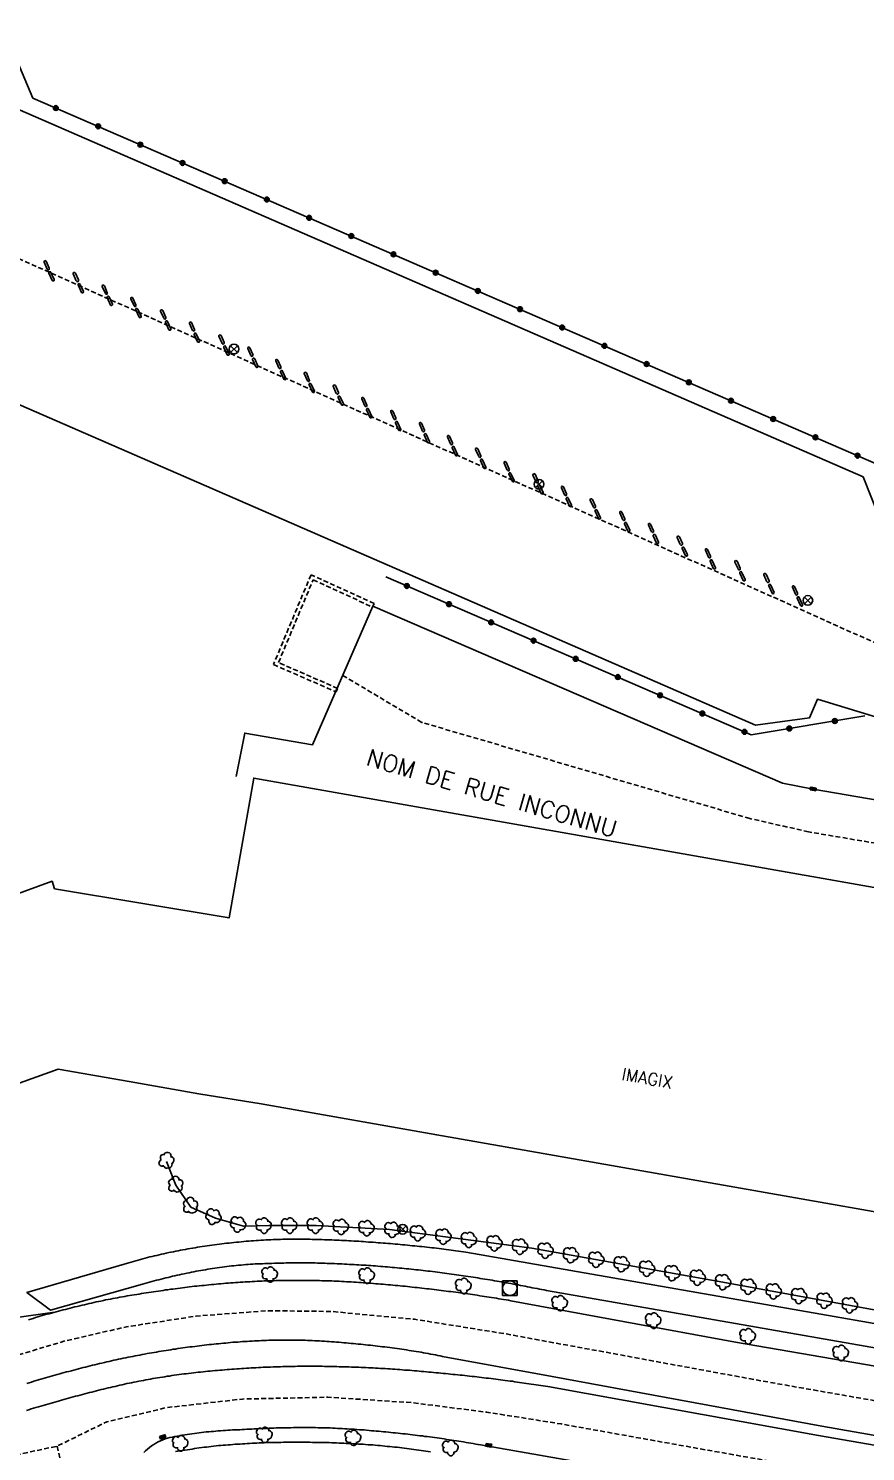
# Model space of a CAD drawing. Header units: millimetres. Extents: x 79999 to 81000, y 145000 to 146000.
# Drawn here: x 80400.9 to 80487.4, y 145345.3 to 145492.4 of the extents above; entities that cross this region are included whole.
import ezdxf
from ezdxf.enums import TextEntityAlignment as Align

# ---------------------------------------------------------------- set-up
doc = ezdxf.new("R2010")
doc.units = ezdxf.units.MM
doc.linetypes.add('DASHED', pattern=[0.75, 0.5, -0.25])
doc.layers.get('0').update_dxf_attribs({"linetype": 'CONTINUOUS'})
for name, color, linetype in [('W0001', 6, 'DASHED'), ('W0008', 7, 'CONTINUOUS'), ('W0100', 7, 'CONTINUOUS'), ('W0105', 7, 'CONTINUOUS'), ('W0112', 1, 'DASHED'), ('W0300', 7, 'CONTINUOUS'), ('W0302', 3, 'CONTINUOUS'), ('W0322', 7, 'CONTINUOUS'), ('W0400', 7, 'CONTINUOUS'), ('W0420', 7, 'CONTINUOUS'), ('W0469', 7, 'CONTINUOUS'), ('w0984', 7, 'CONTINUOUS'), ('W0989', 7, 'CONTINUOUS')]:
    doc.layers.add(name, color=color, linetype=linetype)
doc.styles.get("Standard").update_dxf_attribs({"font": 'romans.shx', "width": 0.85})

# ---------------------------------------------------------------- blocks, each defined once
blk = doc.blocks.new('T469')
at = {"color": 0, "linetype": 'Continuous', "flags": 128}
for points in [[(-0.35, 0.35), (0.35, -0.35)], [(-0.35, -0.35), (0.35, 0.35)]]:
    blk.add_lwpolyline(points, dxfattribs=at)
at = {"color": 0, "linetype": 'Continuous'}
blk.add_circle((0, 0), 0.5, dxfattribs=at)
blk = doc.blocks.new('T400')
for p, q in [((-0.15, 0.3), (0.15, 0.3)), ((-0.15, -0.25), (-0.15, 0.3)), ((-0.15, 0.15), (0.15, 0.15)), ((-0.15, 0), (0.15, 0)), ((0.15, 0.3), (0.15, -0.25)), ((-0.15, -0.15), (0.15, -0.15)), ((-0.15, -0.25), (-0.15, -0.3)), ((-0.15, -0.3), (0.15, -0.3)), ((0.15, -0.3), (0.15, -0.25))]:
    blk.add_line(p, q)
blk = doc.blocks.new('t322o')
at = {"color": 0, "linetype": 'Continuous'}
for radius in [0.25, 0.15]:
    blk.add_circle((0, 0), radius, dxfattribs=at)
blk = doc.blocks.new('T420')
for p, q in [((0.75, 0.75), (-0.75, 0.75)), ((-0.75, 0.75), (-0.75, -0.75)), ((0.75, 0.75), (0.75, -0.75)), ((0.75, -0.75), (-0.75, -0.75))]:
    blk.add_line(p, q)
blk.add_ellipse((0, 0), major_axis=(-0.53, 0.53), ratio=1, start_param=3.926991, end_param=10.210176)
blk = doc.blocks.new('T300')
for p, q in [((-0.8, 0.51), (-0.86, 0.34)), ((-0.86, 0.34), (-0.86, 0.17)), ((-0.86, 0.17), (-0.74, 0.06)), ((-0.69, 0.63), (-0.8, 0.51)), ((-0.8, -0.06), (-0.74, 0.06)), ((-0.74, 0.06), (-0.69, 0.11)), ((-0.57, 0.69), (-0.69, 0.63)), ((-0.46, 0.69), (-0.57, 0.69)), ((-0.29, 0.63), (-0.46, 0.69)), ((-0.29, 0.63), (-0.17, 0.74)), ((-0.23, 0.57), (-0.29, 0.63)), ((-0.17, 0.74), (-0.06, 0.8)), ((-0.06, 0.8), (0.06, 0.8)), ((0.06, 0.8), (0.23, 0.74)), ((0.23, 0.74), (0.34, 0.63)), ((0.34, 0.63), (0.4, 0.51)), ((0.46, 0.46), (0.34, 0.46)), ((0.4, 0.51), (0.4, 0.46)), ((0.57, 0.4), (0.46, 0.46)), ((0.57, 0.4), (0.69, 0.29)), ((0.69, 0.29), (0.74, 0.17)), ((0.74, 0.06), (0.69, -0.17)), ((0.74, 0.17), (0.74, 0.06)), ((-0.8, -0.17), (-0.8, -0.06)), ((-0.8, -0.23), (-0.8, -0.17)), ((-0.74, -0.34), (-0.8, -0.23)), ((-0.69, -0.4), (-0.74, -0.34)), ((-0.51, -0.46), (-0.69, -0.4)), ((-0.4, -0.46), (-0.51, -0.46)), ((-0.4, -0.46), (-0.34, -0.46)), ((-0.34, -0.46), (-0.34, -0.4)), ((-0.34, -0.51), (-0.34, -0.46)), ((-0.29, -0.63), (-0.34, -0.51)), ((-0.17, -0.74), (-0.29, -0.63)), ((-0.06, -0.8), (-0.17, -0.74)), ((0.06, -0.8), (-0.06, -0.8)), ((0.17, -0.74), (0.06, -0.8)), ((0.23, -0.69), (0.17, -0.74)), ((0.29, -0.46), (0.23, -0.46)), ((0.29, -0.63), (0.23, -0.69)), ((0.46, -0.4), (0.29, -0.46)), ((0.34, -0.51), (0.29, -0.63)), ((0.34, -0.51), (0.34, -0.46)), ((0.57, -0.34), (0.46, -0.4)), ((0.63, -0.29), (0.57, -0.34)), ((0.69, -0.17), (0.63, -0.29))]:
    blk.add_line(p, q)

msp = doc.modelspace()

# ---------------------------------------------------------------- linework, layer by layer
at = {"layer": 'W0001'}
for points in [[(80583.26, 145392.92), (80583.26, 145392.92), (80583.26, 145392.92), (80583.26, 145392.92), (80583.26, 145392.92), (80569.83, 145400.56), (80559.01, 145407.58), (80540.13, 145413.67), (80489.31, 145428.45), (80388.2, 145473.86), (80332.56, 145500.79), (80317.7, 145508.95), (80228.7, 145547.39), (80105.22, 145601.15), (80084.51, 145612.85), (80072.71, 145606.87), (80066.25, 145594.92), (80062.64, 145587.03), (80059.51, 145579.07), (80054.44, 145574.09), (80043.87, 145567.11), (80034.71, 145563.96)], [(80566.31, 145385.91), (80561.21, 145391.13), (80556.5, 145395.49), (80550.37, 145397.3), (80526.2, 145401.75), (80481.52, 145409.33), (80475.45, 145410.71), (80441.56, 145420.65), (80433.4, 145425.5)]]:
    msp.add_lwpolyline(points, dxfattribs=at)
at = {"layer": 'W0001', "flags": 128}
for points in [[(80123.17, 145233.94), (80145.22, 145243.56), (80167.07, 145252.57), (80188.06, 145261.47), (80213.86, 145272.86), (80234.17, 145281.81), (80254.45, 145290.92), (80263.26, 145295.04), (80273.91, 145300.04), (80284.87, 145305.23), (80293.89, 145309.42), (80307.12, 145315.38), (80326.82, 145324.11), (80349.82, 145334.32), (80368.23, 145342.49), (80380.22, 145347.83), (80389.62, 145351.88), (80397.43, 145354.53), (80404.71, 145356.71), (80411.06, 145358.17), (80418.28, 145359.28), (80425.7, 145359.84), (80432.23, 145359.76), (80440.8, 145358.96), (80450.25, 145357.44), (80460.49, 145355.56), (80475.96, 145352.71), (80495.93, 145349.2), (80514.61, 145345.93), (80533.43, 145342.62), (80553.27, 145339.13), (80574.73, 145335.36), (80586.07, 145333.35), (80591.33, 145332.9), (80595.22, 145332.78), (80600.71, 145333.03), (80613.39, 145335.23)], [(80126.55, 145226.37), (80145.33, 145234.74), (80154.1, 145238.79), (80163.48, 145243.22), (80175.76, 145249.01), (80185.33, 145253.4), (80197.58, 145258.83), (80221.36, 145269.34), (80244.94, 145279.8), (80255.04, 145283.93), (80268.62, 145284.97), (80277.87, 145292.44), (80283.73, 145295.43), (80304.64, 145304.66), (80327.12, 145314.56), (80336.1, 145317.02), (80342.25, 145321.18), (80345.11, 145322.47), (80373.29, 145334.94), (80389.89, 145342.16), (80396.72, 145344.29), (80403.9, 145345.84), (80409.05, 145348.36), (80415.2, 145349.82), (80423.06, 145350.71), (80431.87, 145350.9), (80440.59, 145350.33), (80448.24, 145349.36), (80455.98, 145348.13), (80464.69, 145346.57), (80474.61, 145344.8), (80503.9, 145339.67), (80534.92, 145334.23), (80556.92, 145330.39), (80571.78, 145327.73), (80584.72, 145325.5), (80590.4, 145324.2), (80594.07, 145323.06), (80598.41, 145321.05), (80609.06, 145313.07)], [(80403.9, 145345.84), (80405.32, 145339.98), (80409.59, 145334.86), (80413.21, 145331.97)]]:
    msp.add_lwpolyline(points, dxfattribs=at)
at = {"layer": 'W0008'}
for points in [[(80029.34, 145576.03), (80040.72, 145573.89), (80041.07, 145572.8), (80043.05, 145573.25), (80047.5, 145575.52), (80050.85, 145577.73), (80054.11, 145580.04), (80054.93, 145581.37), (80055.68, 145582.84), (80057.29, 145586.28), (80066.24, 145605.66), (80076.41, 145629.01), (80088.73, 145623.62), (80234.33, 145560.3), (80317.49, 145524.21), (80320.11, 145517.65), (80332.51, 145512.42), (80332.06, 145513.56), (80487.15, 145446.02), (80491.39, 145435.34), (80529.94, 145423.19)], [(80344.91, 145425.7), (80325.17, 145487.9), (80325.34, 145488.5), (80326.06, 145489.26), (80326.74, 145489.71), (80327.74, 145490.09), (80330.16, 145483.88), (80476.02, 145420.35), (80481.62, 145421.12), (80482.43, 145423.03), (80527.72, 145409.22)], [(80422.39, 145415.06), (80423.28, 145419.54), (80430.28, 145418.32), (80436.52, 145432.67), (80478.82, 145414.38), (80481.99, 145413.76), (80500.24, 145410.61), (80518.25, 145407.46), (80536.07, 145404.37), (80552.96, 145401.4), (80532.22, 145405.04)]]:
    msp.add_lwpolyline(points, dxfattribs=at)
at = {"layer": 'W0008', "flags": 128}
for points in [[(80499.95, 145353.98), (80476.13, 145358.14), (80454.44, 145361.93), (80454.2, 145361.98), (80453.95, 145362.03), (80453.71, 145362.08), (80453.47, 145362.12), (80453.22, 145362.17), (80452.98, 145362.22), (80452.73, 145362.27), (80452.49, 145362.32), (80452.25, 145362.36), (80452, 145362.41), (80451.76, 145362.46), (80451.52, 145362.5), (80451.27, 145362.55), (80451.03, 145362.59), (80450.78, 145362.64), (80450.54, 145362.68), (80450.29, 145362.73), (80450.05, 145362.77), (80449.81, 145362.81), (80449.56, 145362.85), (80449.32, 145362.9), (80449.07, 145362.94), (80448.83, 145362.98), (80448.58, 145363.02), (80448.34, 145363.06), (80448.09, 145363.1), (80447.85, 145363.14), (80447.6, 145363.18), (80447.36, 145363.22), (80447.11, 145363.26), (80446.87, 145363.29), (80446.62, 145363.33), (80446.37, 145363.37), (80446.13, 145363.41), (80445.88, 145363.44), (80445.64, 145363.48), (80445.39, 145363.51), (80445.15, 145363.55), (80444.9, 145363.58), (80444.65, 145363.62), (80444.41, 145363.65), (80444.16, 145363.69), (80443.92, 145363.72), (80443.67, 145363.75), (80443.43, 145363.78), (80443.18, 145363.82), (80442.94, 145363.85), (80442.69, 145363.88), (80442.45, 145363.91), (80442.2, 145363.94), (80441.96, 145363.97), (80441.71, 145363.99), (80441.47, 145364.02), (80441.22, 145364.05), (80440.97, 145364.08), (80440.73, 145364.1), (80440.48, 145364.13), (80440.24, 145364.15), (80439.99, 145364.18), (80439.75, 145364.2), (80439.5, 145364.23), (80439.25, 145364.25), (80439.01, 145364.27), (80438.76, 145364.3), (80438.52, 145364.32), (80438.27, 145364.34), (80438.03, 145364.36), (80437.78, 145364.38), (80437.53, 145364.4), (80437.29, 145364.42), (80437.04, 145364.44), (80436.79, 145364.46), (80436.55, 145364.48), (80436.3, 145364.5), (80436.06, 145364.51), (80435.81, 145364.53), (80435.56, 145364.55), (80435.32, 145364.56), (80435.07, 145364.58), (80434.82, 145364.59), (80434.57, 145364.61), (80434.32, 145364.62), (80434.07, 145364.63), (80433.82, 145364.65), (80433.57, 145364.66), (80433.32, 145364.67), (80433.07, 145364.68), (80432.82, 145364.7), (80432.57, 145364.71), (80432.32, 145364.72), (80432.06, 145364.73), (80431.81, 145364.73), (80431.56, 145364.74), (80431.31, 145364.75), (80431.06, 145364.76), (80430.81, 145364.76), (80430.56, 145364.77), (80430.31, 145364.77), (80430.06, 145364.77), (80429.81, 145364.78), (80429.56, 145364.78), (80429.31, 145364.78), (80429.06, 145364.78), (80428.81, 145364.78), (80428.56, 145364.78), (80428.31, 145364.78), (80428.06, 145364.77), (80427.81, 145364.77), (80427.57, 145364.77), (80427.32, 145364.76), (80427.07, 145364.76), (80426.83, 145364.75), (80426.58, 145364.75), (80426.34, 145364.74), (80426.09, 145364.73), (80425.85, 145364.73), (80425.6, 145364.72), (80425.35, 145364.71), (80425.11, 145364.7), (80424.86, 145364.69), (80424.62, 145364.68), (80424.37, 145364.67), (80424.13, 145364.65), (80423.88, 145364.64), (80423.63, 145364.62), (80423.39, 145364.6), (80423.14, 145364.58), (80422.9, 145364.56), (80422.65, 145364.54), (80422.41, 145364.52), (80422.16, 145364.49), (80421.92, 145364.47), (80421.67, 145364.44), (80421.43, 145364.41), (80421.19, 145364.38), (80420.94, 145364.34), (80420.69, 145364.31), (80420.45, 145364.27), (80420.2, 145364.24), (80419.96, 145364.2), (80419.72, 145364.16), (80419.47, 145364.12), (80419.23, 145364.08), (80418.98, 145364.04), (80418.74, 145363.99), (80418.5, 145363.95), (80418.26, 145363.91), (80418.01, 145363.86), (80417.77, 145363.81), (80417.53, 145363.76), (80417.29, 145363.71), (80417.04, 145363.66), (80416.8, 145363.61), (80416.56, 145363.56), (80416.32, 145363.51), (80416.08, 145363.45), (80415.84, 145363.4), (80415.6, 145363.34), (80415.36, 145363.28), (80415.12, 145363.22), (80414.88, 145363.16), (80414.64, 145363.1), (80414.4, 145363.04), (80414.16, 145362.98), (80413.92, 145362.91), (80413.68, 145362.85), (80413.44, 145362.78), (80413.21, 145362.72), (80412.97, 145362.65), (80412.73, 145362.58), (80403.23, 145359.9), (80400.78, 145361.73), (80410.82, 145364.65), (80411.06, 145364.72), (80411.3, 145364.8), (80411.54, 145364.87), (80411.78, 145364.93), (80412.02, 145365), (80412.26, 145365.07), (80412.51, 145365.13), (80412.75, 145365.2), (80412.99, 145365.26), (80413.23, 145365.33), (80413.47, 145365.39), (80413.72, 145365.45), (80413.96, 145365.51), (80414.2, 145365.56), (80414.45, 145365.62), (80414.69, 145365.68), (80414.94, 145365.73), (80415.18, 145365.78), (80415.43, 145365.84), (80415.67, 145365.89), (80415.92, 145365.94), (80416.16, 145365.99), (80416.41, 145366.04), (80416.65, 145366.08), (80416.9, 145366.13), (80417.15, 145366.17), (80417.39, 145366.22), (80417.64, 145366.26), (80417.89, 145366.3), (80418.15, 145366.35), (80418.4, 145366.39), (80418.65, 145366.43), (80418.9, 145366.47), (80419.15, 145366.5), (80419.4, 145366.54), (80419.65, 145366.58), (80419.9, 145366.61), (80420.15, 145366.65), (80420.41, 145366.68), (80420.66, 145366.71), (80420.91, 145366.75), (80421.16, 145366.78), (80421.41, 145366.81), (80421.67, 145366.83), (80421.92, 145366.86), (80422.17, 145366.89), (80422.42, 145366.92), (80422.67, 145366.94), (80422.93, 145366.96), (80423.18, 145366.99), (80423.43, 145367.01), (80423.69, 145367.03), (80423.94, 145367.05), (80424.19, 145367.07), (80424.45, 145367.09), (80424.7, 145367.11), (80424.95, 145367.12), (80425.21, 145367.14), (80425.46, 145367.15), (80425.71, 145367.16), (80425.97, 145367.18), (80426.22, 145367.19), (80426.47, 145367.2), (80426.72, 145367.2), (80426.98, 145367.21), (80427.23, 145367.22), (80427.48, 145367.22), (80427.73, 145367.23), (80427.99, 145367.23), (80428.24, 145367.23), (80428.49, 145367.23), (80428.74, 145367.23), (80428.99, 145367.23), (80429.25, 145367.23), (80429.5, 145367.23), (80429.75, 145367.22), (80430, 145367.22), (80430.26, 145367.21), (80430.51, 145367.21), (80430.76, 145367.2), (80431.01, 145367.19), (80431.26, 145367.19), (80431.52, 145367.18), (80431.77, 145367.17), (80432.02, 145367.16), (80432.27, 145367.15), (80432.53, 145367.14), (80432.78, 145367.13), (80433.03, 145367.12), (80433.28, 145367.1), (80433.53, 145367.09), (80433.79, 145367.08), (80434.04, 145367.06), (80434.29, 145367.05), (80434.54, 145367.04), (80434.79, 145367.02), (80435.05, 145367.01), (80435.3, 145366.99), (80435.55, 145366.98), (80435.8, 145366.96), (80436.06, 145366.94), (80436.31, 145366.93), (80436.56, 145366.91), (80436.81, 145366.89), (80437.06, 145366.87), (80437.32, 145366.85), (80437.57, 145366.83), (80437.82, 145366.81), (80438.07, 145366.79), (80438.32, 145366.77), (80438.58, 145366.75), (80438.83, 145366.73), (80439.08, 145366.71), (80439.33, 145366.68), (80439.58, 145366.66), (80439.83, 145366.64), (80440.08, 145366.61), (80440.34, 145366.59), (80440.59, 145366.56), (80440.84, 145366.54), (80441.09, 145366.51), (80441.34, 145366.49), (80441.59, 145366.46), (80441.84, 145366.43), (80442.09, 145366.4), (80442.35, 145366.38), (80442.6, 145366.35), (80442.85, 145366.32), (80443.1, 145366.29), (80443.35, 145366.26), (80443.6, 145366.23), (80443.85, 145366.2), (80444.1, 145366.17), (80444.35, 145366.13), (80444.6, 145366.1), (80444.85, 145366.07), (80445.1, 145366.04), (80445.35, 145366), (80445.6, 145365.97), (80445.86, 145365.93), (80446.11, 145365.9), (80472.16, 145361.33), (80499.71, 145356.53)], [(80400.95, 145358.91), (80401.19, 145358.98), (80401.42, 145359.05), (80401.66, 145359.12), (80401.9, 145359.19), (80402.13, 145359.26), (80402.37, 145359.33), (80402.61, 145359.4), (80402.85, 145359.47), (80403.09, 145359.53), (80403.33, 145359.6), (80403.57, 145359.66), (80403.81, 145359.73), (80404.05, 145359.79), (80404.29, 145359.86), (80404.54, 145359.92), (80404.78, 145359.98), (80405.02, 145360.04), (80405.26, 145360.11), (80405.51, 145360.17), (80405.75, 145360.23), (80405.99, 145360.29), (80406.24, 145360.35), (80406.48, 145360.4), (80406.72, 145360.46), (80406.97, 145360.52), (80407.21, 145360.58), (80407.45, 145360.63), (80407.7, 145360.69), (80407.94, 145360.74), (80408.19, 145360.79), (80408.43, 145360.84), (80408.68, 145360.9), (80408.92, 145360.95), (80409.17, 145360.99), (80409.42, 145361.04), (80409.66, 145361.09), (80409.91, 145361.14), (80410.15, 145361.18), (80410.4, 145361.23), (80410.65, 145361.27), (80410.9, 145361.31), (80411.14, 145361.36), (80411.39, 145361.4), (80411.64, 145361.44), (80411.88, 145361.48), (80412.13, 145361.52), (80412.38, 145361.56), (80412.63, 145361.6), (80412.87, 145361.64), (80413.12, 145361.68), (80413.37, 145361.72), (80413.62, 145361.76), (80413.87, 145361.8), (80414.11, 145361.83), (80414.36, 145361.87), (80414.61, 145361.91), (80414.86, 145361.94), (80415.11, 145361.98), (80415.35, 145362.01), (80415.6, 145362.05), (80415.85, 145362.08), (80416.1, 145362.11), (80416.35, 145362.15), (80416.6, 145362.18), (80416.85, 145362.21), (80417.09, 145362.24), (80417.34, 145362.27), (80417.59, 145362.3), (80417.84, 145362.33), (80418.09, 145362.36), (80418.34, 145362.38), (80418.59, 145362.41), (80418.84, 145362.44), (80419.09, 145362.46), (80419.34, 145362.49), (80419.59, 145362.51), (80419.84, 145362.54), (80420.09, 145362.56), (80420.34, 145362.59), (80420.58, 145362.61), (80420.83, 145362.63), (80421.08, 145362.65), (80421.33, 145362.67), (80421.59, 145362.69), (80421.83, 145362.71), (80422.08, 145362.73), (80422.33, 145362.75), (80422.58, 145362.77), (80422.82, 145362.78), (80423.07, 145362.8), (80423.32, 145362.81), (80423.57, 145362.83), (80423.81, 145362.84), (80424.06, 145362.85), (80424.31, 145362.87), (80424.56, 145362.88), (80424.8, 145362.89), (80425.05, 145362.9), (80425.3, 145362.91), (80425.55, 145362.92), (80425.79, 145362.93), (80426.04, 145362.93), (80426.29, 145362.94), (80426.54, 145362.95), (80426.79, 145362.95), (80427.03, 145362.96), (80427.28, 145362.96), (80427.53, 145362.96), (80427.78, 145362.97), (80428.03, 145362.97), (80428.27, 145362.97), (80428.52, 145362.97), (80428.77, 145362.97), (80429.02, 145362.97), (80429.26, 145362.97), (80429.51, 145362.97), (80429.76, 145362.97), (80430.01, 145362.96), (80430.26, 145362.96), (80430.51, 145362.96), (80430.75, 145362.95), (80431.01, 145362.95), (80431.26, 145362.94), (80431.51, 145362.93), (80431.77, 145362.93), (80432.02, 145362.92), (80432.27, 145362.91), (80432.52, 145362.9), (80432.78, 145362.89), (80433.03, 145362.88), (80433.28, 145362.86), (80433.54, 145362.85), (80433.79, 145362.84), (80434.04, 145362.82), (80434.29, 145362.81), (80434.55, 145362.79), (80434.8, 145362.78), (80435.05, 145362.76), (80435.3, 145362.74), (80435.56, 145362.73), (80435.81, 145362.71), (80436.06, 145362.69), (80436.31, 145362.67), (80436.57, 145362.65), (80436.82, 145362.63), (80437.07, 145362.61), (80437.32, 145362.59), (80437.57, 145362.57), (80437.83, 145362.55), (80438.08, 145362.52), (80438.33, 145362.5), (80438.58, 145362.48), (80438.83, 145362.45), (80439.09, 145362.43), (80439.34, 145362.41), (80439.59, 145362.38), (80439.84, 145362.36), (80440.09, 145362.33), (80440.34, 145362.3), (80440.59, 145362.28), (80440.84, 145362.25), (80441.09, 145362.23), (80441.34, 145362.2), (80441.59, 145362.17), (80441.84, 145362.14), (80442.09, 145362.11), (80442.33, 145362.09), (80442.58, 145362.06), (80442.83, 145362.03), (80443.08, 145362), (80443.33, 145361.97), (80443.58, 145361.94), (80443.83, 145361.91), (80444.08, 145361.87), (80444.32, 145361.84), (80444.57, 145361.81), (80444.82, 145361.78), (80445.07, 145361.74), (80445.32, 145361.71), (80445.56, 145361.68), (80445.81, 145361.64), (80446.06, 145361.61), (80446.31, 145361.57), (80446.56, 145361.54), (80446.8, 145361.5), (80447.05, 145361.47), (80447.3, 145361.43), (80447.55, 145361.39), (80447.8, 145361.35), (80448.04, 145361.32), (80448.29, 145361.28), (80448.54, 145361.24), (80448.78, 145361.2), (80449.03, 145361.16), (80449.28, 145361.12), (80449.53, 145361.08), (80449.77, 145361.04), (80450.02, 145361), (80450.27, 145360.96), (80450.52, 145360.92), (80450.76, 145360.87), (80473.97, 145356.59), (80495.21, 145352.92)], [(80392.27, 145358.1), (80403.67, 145359.69)], [(80516.49, 145342.01), (80482.9, 145347.9), (80455.03, 145353.05), (80443.72, 145355.12), (80443.47, 145355.17), (80443.23, 145355.22), (80442.98, 145355.27), (80442.73, 145355.32), (80442.48, 145355.36), (80442.24, 145355.41), (80441.99, 145355.45), (80441.74, 145355.5), (80441.49, 145355.54), (80441.25, 145355.58), (80441, 145355.62), (80440.75, 145355.66), (80440.5, 145355.7), (80440.25, 145355.74), (80440, 145355.78), (80439.76, 145355.82), (80439.51, 145355.86), (80439.26, 145355.89), (80439.01, 145355.93), (80438.76, 145355.96), (80438.51, 145355.99), (80438.26, 145356.03), (80438.01, 145356.06), (80437.76, 145356.09), (80437.51, 145356.12), (80437.26, 145356.15), (80437.01, 145356.18), (80436.76, 145356.21), (80436.51, 145356.23), (80436.26, 145356.26), (80436.01, 145356.29), (80435.76, 145356.31), (80435.51, 145356.34), (80435.26, 145356.37), (80435.01, 145356.39), (80434.76, 145356.42), (80434.51, 145356.44), (80434.26, 145356.46), (80434.01, 145356.49), (80433.76, 145356.51), (80433.51, 145356.53), (80433.26, 145356.55), (80433.01, 145356.57), (80432.76, 145356.59), (80432.51, 145356.61), (80432.26, 145356.63), (80432.01, 145356.65), (80431.76, 145356.66), (80431.51, 145356.68), (80431.26, 145356.7), (80431.01, 145356.71), (80430.76, 145356.72), (80430.51, 145356.74), (80430.26, 145356.75), (80430.01, 145356.76), (80429.76, 145356.77), (80429.51, 145356.78), (80429.26, 145356.78), (80429.01, 145356.79), (80428.75, 145356.8), (80428.5, 145356.8), (80428.25, 145356.8), (80428, 145356.81), (80427.75, 145356.81), (80427.5, 145356.81), (80427.25, 145356.81), (80427.01, 145356.8), (80426.76, 145356.8), (80426.51, 145356.8), (80426.26, 145356.79), (80426.02, 145356.79), (80425.77, 145356.78), (80425.52, 145356.77), (80425.27, 145356.76), (80425.03, 145356.75), (80424.78, 145356.74), (80424.53, 145356.73), (80424.29, 145356.72), (80424.04, 145356.7), (80423.79, 145356.69), (80423.55, 145356.67), (80423.3, 145356.66), (80423.05, 145356.64), (80422.8, 145356.62), (80422.56, 145356.6), (80422.31, 145356.59), (80422.07, 145356.57), (80421.82, 145356.54), (80421.57, 145356.52), (80421.33, 145356.5), (80421.08, 145356.48), (80420.83, 145356.45), (80420.59, 145356.43), (80420.34, 145356.41), (80420.09, 145356.38), (80419.85, 145356.35), (80419.6, 145356.33), (80419.36, 145356.3), (80419.11, 145356.27), (80418.86, 145356.24), (80418.62, 145356.21), (80418.37, 145356.19), (80418.12, 145356.15), (80417.87, 145356.12), (80417.63, 145356.09), (80417.38, 145356.06), (80417.13, 145356.02), (80416.88, 145355.99), (80416.64, 145355.96), (80416.39, 145355.92), (80416.14, 145355.88), (80415.9, 145355.85), (80415.65, 145355.81), (80415.4, 145355.77), (80415.16, 145355.73), (80414.91, 145355.69), (80414.66, 145355.65), (80414.42, 145355.61), (80414.17, 145355.57), (80413.93, 145355.53), (80413.68, 145355.48), (80413.44, 145355.44), (80413.19, 145355.4), (80412.94, 145355.35), (80412.7, 145355.31), (80412.45, 145355.26), (80412.21, 145355.21), (80411.96, 145355.17), (80411.72, 145355.12), (80411.47, 145355.07), (80411.23, 145355.02), (80410.99, 145354.97), (80410.74, 145354.92), (80410.5, 145354.87), (80410.25, 145354.82), (80410.01, 145354.76), (80409.76, 145354.71), (80409.52, 145354.66), (80409.28, 145354.6), (80409.03, 145354.55), (80408.79, 145354.49), (80408.54, 145354.43), (80408.3, 145354.38), (80408.05, 145354.32), (80407.81, 145354.26), (80407.57, 145354.2), (80407.32, 145354.14), (80407.08, 145354.08), (80406.83, 145354.02), (80406.59, 145353.96), (80406.35, 145353.89), (80406.1, 145353.83), (80405.86, 145353.77), (80405.62, 145353.7), (80405.38, 145353.64), (80405.13, 145353.57), (80404.89, 145353.51), (80404.65, 145353.44), (80404.41, 145353.38), (80404.17, 145353.31), (80403.92, 145353.24), (80403.68, 145353.17), (80403.44, 145353.11), (80403.2, 145353.04), (80402.96, 145352.97), (80402.72, 145352.9), (80402.47, 145352.83), (80402.23, 145352.76), (80401.99, 145352.69), (80401.75, 145352.62), (80401.51, 145352.54), (80401.27, 145352.47), (80401.03, 145352.4), (80400.79, 145352.33)], [(80400.76, 145349.53), (80401, 145349.6), (80401.24, 145349.68), (80401.48, 145349.75), (80401.72, 145349.82), (80401.97, 145349.9), (80402.21, 145349.97), (80402.45, 145350.04), (80402.69, 145350.11), (80402.94, 145350.18), (80403.18, 145350.25), (80403.42, 145350.32), (80403.66, 145350.39), (80403.9, 145350.45), (80404.14, 145350.52), (80404.37, 145350.59), (80404.61, 145350.66), (80404.85, 145350.72), (80405.09, 145350.79), (80405.33, 145350.86), (80405.57, 145350.92), (80405.81, 145350.99), (80406.05, 145351.05), (80406.29, 145351.12), (80406.53, 145351.18), (80406.77, 145351.24), (80407.01, 145351.31), (80407.25, 145351.37), (80407.49, 145351.43), (80407.73, 145351.49), (80407.97, 145351.56), (80408.21, 145351.62), (80408.45, 145351.68), (80408.69, 145351.74), (80408.93, 145351.8), (80409.18, 145351.85), (80409.42, 145351.91), (80409.66, 145351.97), (80409.9, 145352.02), (80410.14, 145352.08), (80410.38, 145352.14), (80410.63, 145352.19), (80410.87, 145352.24), (80411.11, 145352.3), (80411.36, 145352.35), (80411.6, 145352.4), (80411.84, 145352.45), (80412.08, 145352.5), (80412.33, 145352.55), (80412.57, 145352.59), (80412.82, 145352.64), (80413.06, 145352.69), (80413.31, 145352.73), (80413.55, 145352.78), (80413.79, 145352.82), (80414.04, 145352.86), (80414.29, 145352.9), (80414.53, 145352.94), (80414.78, 145352.98), (80415.03, 145353.02), (80415.27, 145353.06), (80415.52, 145353.09), (80415.77, 145353.13), (80416.01, 145353.17), (80416.26, 145353.2), (80416.51, 145353.23), (80416.75, 145353.27), (80417, 145353.3), (80417.25, 145353.33), (80417.49, 145353.36), (80417.74, 145353.39), (80417.99, 145353.42), (80418.24, 145353.45), (80418.48, 145353.47), (80418.73, 145353.5), (80418.98, 145353.53), (80419.23, 145353.55), (80419.47, 145353.58), (80419.72, 145353.6), (80419.97, 145353.62), (80420.22, 145353.65), (80420.47, 145353.67), (80420.71, 145353.69), (80420.96, 145353.71), (80421.21, 145353.73), (80421.46, 145353.75), (80421.71, 145353.77), (80421.96, 145353.79), (80422.2, 145353.81), (80422.45, 145353.82), (80422.7, 145353.84), (80422.95, 145353.86), (80423.2, 145353.87), (80423.45, 145353.89), (80423.7, 145353.9), (80423.95, 145353.92), (80424.19, 145353.93), (80424.44, 145353.95), (80424.7, 145353.96), (80424.95, 145353.97), (80425.2, 145353.99), (80425.45, 145354), (80425.71, 145354.01), (80425.96, 145354.02), (80426.21, 145354.03), (80426.46, 145354.04), (80426.72, 145354.04), (80426.97, 145354.05), (80427.22, 145354.06), (80427.48, 145354.07), (80427.73, 145354.07), (80427.98, 145354.08), (80428.23, 145354.08), (80428.49, 145354.08), (80428.74, 145354.09), (80428.99, 145354.09), (80429.24, 145354.09), (80429.5, 145354.09), (80429.75, 145354.09), (80430, 145354.09), (80430.25, 145354.09), (80430.51, 145354.09), (80430.76, 145354.09), (80431.01, 145354.09), (80431.27, 145354.09), (80431.52, 145354.08), (80431.77, 145354.08), (80432.02, 145354.08), (80432.28, 145354.07), (80432.53, 145354.07), (80432.78, 145354.06), (80433.03, 145354.05), (80433.29, 145354.05), (80433.54, 145354.04), (80433.79, 145354.03), (80434.05, 145354.03), (80434.3, 145354.02), (80434.55, 145354.01), (80434.8, 145354), (80435.05, 145353.99), (80435.3, 145353.98), (80435.55, 145353.97), (80435.8, 145353.96), (80436.05, 145353.95), (80436.3, 145353.94), (80436.55, 145353.93), (80436.8, 145353.91), (80437.05, 145353.9), (80437.3, 145353.88), (80437.55, 145353.87), (80437.8, 145353.85), (80438.05, 145353.84), (80438.3, 145353.82), (80438.55, 145353.81), (80438.8, 145353.79), (80439.05, 145353.77), (80439.3, 145353.75), (80439.55, 145353.73), (80439.8, 145353.71), (80440.05, 145353.7), (80440.3, 145353.68), (80440.55, 145353.66), (80440.8, 145353.63), (80441.04, 145353.61), (80441.29, 145353.59), (80441.54, 145353.57), (80441.79, 145353.55), (80442.04, 145353.53), (80442.29, 145353.5), (80442.54, 145353.48), (80442.79, 145353.46), (80443.04, 145353.43), (80443.29, 145353.41), (80443.54, 145353.39), (80443.78, 145353.36), (80444.03, 145353.34), (80444.28, 145353.31), (80444.53, 145353.29), (80444.78, 145353.26), (80445.03, 145353.24), (80445.28, 145353.21), (80445.53, 145353.19), (80445.77, 145353.16), (80446.02, 145353.13), (80446.26, 145353.11), (80446.51, 145353.08), (80446.76, 145353.05), (80447, 145353.03), (80447.25, 145353), (80447.49, 145352.97), (80447.74, 145352.94), (80447.98, 145352.91), (80448.23, 145352.88), (80448.47, 145352.85), (80448.72, 145352.82), (80448.97, 145352.79), (80449.21, 145352.76), (80449.46, 145352.73), (80449.7, 145352.7), (80449.95, 145352.67), (80450.19, 145352.64), (80450.44, 145352.6), (80450.68, 145352.57), (80450.93, 145352.54), (80451.17, 145352.5), (80451.42, 145352.47), (80451.66, 145352.43), (80451.91, 145352.4), (80452.15, 145352.36), (80452.39, 145352.33), (80452.64, 145352.29), (80452.88, 145352.26), (80453.13, 145352.22), (80453.37, 145352.18), (80453.62, 145352.15), (80453.86, 145352.11), (80454.11, 145352.07), (80454.35, 145352.03), (80454.59, 145351.99), (80482.54, 145346.94), (80516.08, 145341.12)], [(80412.87, 145345.19), (80413.05, 145345.37), (80413.25, 145345.54), (80413.45, 145345.71), (80413.66, 145345.86), (80413.88, 145346.01), (80414.11, 145346.15), (80414.34, 145346.27), (80414.58, 145346.39), (80414.82, 145346.49), (80415.07, 145346.58), (80415.31, 145346.65), (80415.56, 145346.72), (80415.81, 145346.78), (80416.07, 145346.83), (80416.32, 145346.88), (80416.58, 145346.92), (80416.83, 145346.96), (80417.09, 145347), (80417.34, 145347.05), (80417.59, 145347.09), (80417.83, 145347.12), (80418.08, 145347.16), (80418.33, 145347.19), (80418.57, 145347.22), (80418.82, 145347.25), (80419.06, 145347.28), (80419.31, 145347.31), (80419.56, 145347.33), (80419.8, 145347.35), (80420.05, 145347.37), (80420.3, 145347.39), (80420.54, 145347.41), (80420.79, 145347.43), (80421.04, 145347.45), (80421.28, 145347.46), (80421.53, 145347.48), (80421.78, 145347.49), (80422.03, 145347.51), (80422.27, 145347.52), (80422.52, 145347.53), (80422.77, 145347.54), (80423.02, 145347.56), (80423.26, 145347.57), (80423.51, 145347.58), (80423.76, 145347.59), (80424.01, 145347.61), (80424.26, 145347.62), (80424.52, 145347.63), (80424.77, 145347.65), (80425.02, 145347.66), (80425.28, 145347.67), (80425.53, 145347.68), (80425.78, 145347.69), (80426.04, 145347.7), (80426.29, 145347.71), (80426.54, 145347.72), (80426.8, 145347.72), (80427.05, 145347.73), (80427.3, 145347.74), (80427.56, 145347.74), (80427.81, 145347.75), (80428.06, 145347.75), (80428.32, 145347.76), (80428.57, 145347.76), (80428.82, 145347.76), (80429.07, 145347.77), (80429.33, 145347.77), (80429.58, 145347.77), (80429.83, 145347.77), (80430.09, 145347.76), (80430.34, 145347.76), (80430.6, 145347.76), (80430.85, 145347.75), (80431.1, 145347.75), (80431.36, 145347.74), (80431.61, 145347.73), (80431.86, 145347.73), (80432.11, 145347.72), (80432.36, 145347.71), (80432.61, 145347.7), (80432.86, 145347.68), (80433.11, 145347.67), (80433.36, 145347.66), (80433.61, 145347.64), (80433.86, 145347.63), (80434.12, 145347.61), (80434.37, 145347.6), (80434.62, 145347.58), (80434.87, 145347.56), (80435.12, 145347.54), (80435.37, 145347.53), (80435.62, 145347.51), (80435.87, 145347.49), (80436.12, 145347.47), (80436.37, 145347.44), (80436.62, 145347.42), (80436.87, 145347.4), (80437.12, 145347.38), (80437.37, 145347.35), (80437.62, 145347.33), (80437.87, 145347.31), (80438.12, 145347.28), (80438.37, 145347.26), (80438.62, 145347.23), (80438.87, 145347.2), (80439.12, 145347.18), (80439.37, 145347.15), (80439.62, 145347.12), (80439.87, 145347.1), (80440.12, 145347.07), (80440.37, 145347.04), (80440.62, 145347.01), (80440.88, 145346.98), (80441.13, 145346.95), (80441.38, 145346.92), (80441.63, 145346.89), (80441.88, 145346.85), (80442.13, 145346.82), (80442.38, 145346.79), (80442.63, 145346.76), (80442.89, 145346.72), (80443.14, 145346.69), (80443.39, 145346.65), (80443.64, 145346.62), (80443.89, 145346.58), (80444.14, 145346.54), (80444.39, 145346.5), (80444.64, 145346.47), (80444.89, 145346.43), (80445.14, 145346.39), (80445.39, 145346.35), (80445.64, 145346.31), (80445.89, 145346.27), (80446.14, 145346.23), (80446.39, 145346.19), (80446.64, 145346.14), (80446.89, 145346.1), (80447.14, 145346.06), (80447.39, 145346.01), (80447.64, 145345.97), (80481.22, 145340.07)], [(80416.13, 145345.27), (80416.38, 145345.31), (80416.62, 145345.35), (80416.87, 145345.39), (80417.11, 145345.43), (80417.36, 145345.47), (80417.6, 145345.51), (80417.85, 145345.54), (80418.1, 145345.58), (80418.34, 145345.62), (80418.59, 145345.65), (80418.84, 145345.69), (80419.08, 145345.72), (80419.33, 145345.75), (80419.58, 145345.78), (80419.82, 145345.81), (80420.07, 145345.84), (80420.32, 145345.86), (80420.57, 145345.89), (80420.81, 145345.91), (80421.06, 145345.93), (80421.31, 145345.95), (80421.56, 145345.97), (80421.8, 145345.99), (80422.05, 145346.01), (80422.3, 145346.03), (80422.55, 145346.05), (80422.8, 145346.06), (80423.04, 145346.08), (80423.29, 145346.09), (80423.54, 145346.11), (80423.79, 145346.12), (80424.04, 145346.14), (80424.29, 145346.15), (80424.53, 145346.16), (80424.78, 145346.17), (80425.03, 145346.18), (80425.28, 145346.19), (80425.53, 145346.2), (80425.78, 145346.2), (80426.02, 145346.21), (80426.27, 145346.22), (80426.52, 145346.22), (80426.77, 145346.23), (80427.02, 145346.23), (80427.27, 145346.24), (80427.52, 145346.24), (80427.77, 145346.24), (80428.01, 145346.24), (80428.26, 145346.24), (80428.51, 145346.25), (80428.76, 145346.24), (80429.01, 145346.24), (80429.26, 145346.24), (80429.52, 145346.24), (80429.77, 145346.24), (80430.02, 145346.24), (80430.27, 145346.23), (80430.52, 145346.23), (80430.77, 145346.23), (80431.02, 145346.22), (80431.27, 145346.22), (80431.52, 145346.21), (80431.77, 145346.2), (80432.02, 145346.2), (80432.27, 145346.19), (80432.52, 145346.18), (80432.77, 145346.17), (80433.02, 145346.16), (80433.27, 145346.15), (80433.52, 145346.14), (80433.77, 145346.13), (80434.02, 145346.12), (80434.27, 145346.1), (80434.52, 145346.09), (80434.77, 145346.08), (80435.02, 145346.06), (80435.27, 145346.04), (80435.52, 145346.03), (80435.77, 145346.01), (80436.02, 145345.99), (80436.27, 145345.97), (80436.52, 145345.96), (80436.77, 145345.94), (80437.02, 145345.91), (80437.27, 145345.89), (80437.52, 145345.87), (80437.76, 145345.85), (80438.01, 145345.82), (80438.26, 145345.8), (80438.51, 145345.77), (80438.76, 145345.75), (80439.01, 145345.72), (80439.26, 145345.69), (80439.51, 145345.66), (80439.76, 145345.63), (80440.01, 145345.6), (80440.25, 145345.57), (80440.5, 145345.54), (80440.75, 145345.5), (80441, 145345.47), (80441.25, 145345.43), (80441.49, 145345.4), (80441.74, 145345.36), (80441.99, 145345.32), (80442.24, 145345.28), (80442.48, 145345.25)]]:
    msp.add_lwpolyline(points, dxfattribs=at)
at = {"layer": 'W0100'}
msp.add_lwpolyline([(80547.09, 145393.2), (80424.22, 145414.89), (80421.67, 145400.43), (80403.65, 145403.45), (80403.38, 145404.23), (80379.1, 145395.35), (80379.18, 145395.12), (80374.45, 145393.36), (80378.85, 145380.7)], dxfattribs=at)
at = {"layer": 'W0100', "flags": 128}
msp.add_lwpolyline([(80378.85, 145380.7), (80380.29, 145376.28), (80404, 145384.82), (80411.34, 145383.53), (80418.54, 145382.27), (80424.97, 145381.23), (80443.12, 145378), (80473.33, 145372.71), (80497.58, 145368.45), (80546.38, 145359.94), (80552.07, 145392.39), (80547.15, 145393.25)], dxfattribs=at)
at = {"layer": 'W0105'}
for points in [[(80402.9, 145467.47), (80402.93, 145467.43), (80403, 145467.42), (80403.05, 145467.43), (80403.09, 145467.49), (80403.1, 145467.53), (80403.09, 145467.59), (80402.78, 145468.3), (80402.71, 145468.36), (80402.63, 145468.37), (80402.56, 145468.33), (80402.56, 145468.22), (80402.88, 145467.5)], [(80403.27, 145467.17), (80403.23, 145467.22), (80403.17, 145467.23), (80403.11, 145467.21), (80403.06, 145467.14), (80403.06, 145467.08), (80403.4, 145466.32), (80403.45, 145466.28), (80403.51, 145466.27), (80403.57, 145466.28), (80403.6, 145466.32), (80403.61, 145466.41), (80403.27, 145467.15)], [(80405.91, 145466.25), (80405.94, 145466.21), (80406.01, 145466.19), (80406.06, 145466.21), (80406.1, 145466.26), (80406.11, 145466.31), (80406.1, 145466.37), (80405.79, 145467.08), (80405.72, 145467.13), (80405.65, 145467.14), (80405.57, 145467.1), (80405.57, 145467), (80405.89, 145466.27)], [(80406.28, 145465.94), (80406.24, 145465.99), (80406.18, 145466), (80406.12, 145465.99), (80406.07, 145465.91), (80406.07, 145465.86), (80406.41, 145465.09), (80406.46, 145465.05), (80406.52, 145465.04), (80406.58, 145465.05), (80406.61, 145465.09), (80406.62, 145465.18), (80406.28, 145465.92)], [(80408.9, 145464.94), (80408.94, 145464.9), (80409, 145464.89), (80409.06, 145464.9), (80409.09, 145464.95), (80409.1, 145465), (80409.09, 145465.06), (80408.79, 145465.77), (80408.72, 145465.83), (80408.64, 145465.84), (80408.57, 145465.79), (80408.56, 145465.69), (80408.89, 145464.97)], [(80409.27, 145464.64), (80409.23, 145464.69), (80409.17, 145464.7), (80409.11, 145464.68), (80409.06, 145464.61), (80409.06, 145464.55), (80409.41, 145463.78), (80409.46, 145463.74), (80409.51, 145463.73), (80409.57, 145463.75), (80409.61, 145463.79), (80409.61, 145463.88), (80409.27, 145464.62)], [(80411.86, 145463.67), (80411.9, 145463.63), (80411.96, 145463.62), (80412.01, 145463.63), (80412.05, 145463.69), (80412.06, 145463.73), (80412.05, 145463.8), (80411.74, 145464.5), (80411.68, 145464.56), (80411.6, 145464.57), (80411.53, 145464.53), (80411.52, 145464.42), (80411.85, 145463.7)], [(80412.23, 145463.37), (80412.19, 145463.42), (80412.13, 145463.43), (80412.07, 145463.41), (80412.02, 145463.34), (80412.02, 145463.28), (80412.37, 145462.52), (80412.42, 145462.48), (80412.47, 145462.47), (80412.53, 145462.48), (80412.57, 145462.52), (80412.57, 145462.61), (80412.23, 145463.35)], [(80414.93, 145462.39), (80414.97, 145462.35), (80415.04, 145462.33), (80415.09, 145462.35), (80415.13, 145462.4), (80415.14, 145462.45), (80415.13, 145462.51), (80414.82, 145463.22), (80414.75, 145463.28), (80414.67, 145463.29), (80414.6, 145463.24), (80414.6, 145463.14), (80414.92, 145462.42)], [(80415.31, 145462.08), (80415.26, 145462.14), (80415.21, 145462.15), (80415.15, 145462.13), (80415.1, 145462.06), (80415.1, 145462), (80415.44, 145461.23), (80415.49, 145461.2), (80415.54, 145461.18), (80415.61, 145461.2), (80415.64, 145461.23), (80415.65, 145461.33), (80415.31, 145462.07)], [(80417.91, 145461.14), (80417.95, 145461.1), (80418.01, 145461.08), (80418.07, 145461.1), (80418.1, 145461.15), (80418.11, 145461.2), (80418.1, 145461.26), (80417.79, 145461.96), (80417.73, 145462.02), (80417.65, 145462.03), (80417.58, 145461.99), (80417.57, 145461.89), (80417.9, 145461.16)], [(80418.28, 145460.83), (80418.24, 145460.88), (80418.18, 145460.89), (80418.12, 145460.88), (80418.07, 145460.8), (80418.07, 145460.75), (80418.42, 145459.98), (80418.47, 145459.94), (80418.52, 145459.93), (80418.58, 145459.94), (80418.62, 145459.98), (80418.62, 145460.07), (80418.28, 145460.81)], [(80420.95, 145459.8), (80420.99, 145459.76), (80421.06, 145459.74), (80421.11, 145459.76), (80421.15, 145459.81), (80421.16, 145459.86), (80421.15, 145459.92), (80420.84, 145460.62), (80420.77, 145460.68), (80420.69, 145460.69), (80420.62, 145460.65), (80420.61, 145460.55), (80420.94, 145459.82)], [(80421.33, 145459.49), (80421.28, 145459.54), (80421.22, 145459.55), (80421.17, 145459.54), (80421.11, 145459.46), (80421.12, 145459.41), (80421.46, 145458.64), (80421.51, 145458.6), (80421.56, 145458.59), (80421.63, 145458.6), (80421.66, 145458.64), (80421.67, 145458.73), (80421.33, 145459.47)], [(80423.93, 145458.54), (80423.97, 145458.5), (80424.04, 145458.48), (80424.09, 145458.5), (80424.13, 145458.55), (80424.14, 145458.6), (80424.13, 145458.66), (80423.82, 145459.37), (80423.75, 145459.43), (80423.67, 145459.44), (80423.6, 145459.39), (80423.6, 145459.29), (80423.92, 145458.57)], [(80424.31, 145458.23), (80424.26, 145458.29), (80424.21, 145458.3), (80424.15, 145458.28), (80424.1, 145458.21), (80424.1, 145458.15), (80424.44, 145457.38), (80424.49, 145457.34), (80424.54, 145457.33), (80424.61, 145457.35), (80424.64, 145457.38), (80424.65, 145457.47), (80424.31, 145458.22)], [(80426.82, 145457.27), (80426.86, 145457.23), (80426.92, 145457.21), (80426.98, 145457.23), (80427.02, 145457.28), (80427.03, 145457.33), (80427.01, 145457.39), (80426.71, 145458.1), (80426.64, 145458.15), (80426.56, 145458.16), (80426.49, 145458.12), (80426.48, 145458.02), (80426.81, 145457.29)], [(80427.2, 145456.96), (80427.15, 145457.01), (80427.09, 145457.02), (80427.04, 145457.01), (80426.98, 145456.93), (80426.99, 145456.88), (80427.33, 145456.11), (80427.38, 145456.07), (80427.43, 145456.06), (80427.5, 145456.07), (80427.53, 145456.11), (80427.54, 145456.2), (80427.2, 145456.94)], [(80429.76, 145455.93), (80429.8, 145455.9), (80429.86, 145455.88), (80429.92, 145455.89), (80429.96, 145455.95), (80429.96, 145456), (80429.95, 145456.06), (80429.65, 145456.76), (80429.58, 145456.82), (80429.5, 145456.83), (80429.43, 145456.79), (80429.42, 145456.69), (80429.75, 145455.96)], [(80430.13, 145455.63), (80430.09, 145455.68), (80430.03, 145455.69), (80429.98, 145455.67), (80429.92, 145455.6), (80429.93, 145455.55), (80430.27, 145454.78), (80430.32, 145454.74), (80430.37, 145454.73), (80430.43, 145454.74), (80430.47, 145454.78), (80430.48, 145454.87), (80430.13, 145455.61)], [(80432.76, 145454.62), (80432.79, 145454.59), (80432.86, 145454.57), (80432.91, 145454.58), (80432.95, 145454.64), (80432.96, 145454.69), (80432.95, 145454.75), (80432.64, 145455.45), (80432.58, 145455.51), (80432.5, 145455.52), (80432.43, 145455.48), (80432.42, 145455.38), (80432.74, 145454.65)], [(80433.13, 145454.32), (80433.09, 145454.37), (80433.03, 145454.38), (80432.97, 145454.36), (80432.92, 145454.29), (80432.92, 145454.24), (80433.27, 145453.47), (80433.32, 145453.43), (80433.37, 145453.42), (80433.43, 145453.43), (80433.46, 145453.47), (80433.47, 145453.56), (80433.13, 145454.3)], [(80435.7, 145453.33), (80435.73, 145453.29), (80435.8, 145453.28), (80435.85, 145453.29), (80435.89, 145453.35), (80435.9, 145453.39), (80435.89, 145453.45), (80435.58, 145454.16), (80435.51, 145454.22), (80435.44, 145454.23), (80435.36, 145454.19), (80435.36, 145454.08), (80435.68, 145453.36)], [(80436.07, 145453.03), (80436.03, 145453.08), (80435.97, 145453.09), (80435.91, 145453.07), (80435.86, 145453), (80435.86, 145452.94), (80436.21, 145452.18), (80436.25, 145452.14), (80436.31, 145452.13), (80436.37, 145452.14), (80436.4, 145452.18), (80436.41, 145452.27), (80436.07, 145453.01)], [(80438.7, 145451.99), (80438.73, 145451.95), (80438.8, 145451.94), (80438.85, 145451.95), (80438.89, 145452.01), (80438.9, 145452.05), (80438.89, 145452.11), (80438.58, 145452.82), (80438.51, 145452.88), (80438.44, 145452.89), (80438.36, 145452.85), (80438.36, 145452.74), (80438.68, 145452.02)], [(80439.07, 145451.69), (80439.03, 145451.74), (80438.97, 145451.75), (80438.91, 145451.73), (80438.86, 145451.66), (80438.86, 145451.6), (80439.21, 145450.83), (80439.25, 145450.8), (80439.31, 145450.79), (80439.37, 145450.8), (80439.4, 145450.84), (80439.41, 145450.93), (80439.07, 145451.67)], [(80441.66, 145450.74), (80441.69, 145450.7), (80441.76, 145450.68), (80441.81, 145450.7), (80441.85, 145450.75), (80441.86, 145450.8), (80441.85, 145450.86), (80441.54, 145451.57), (80441.48, 145451.63), (80441.4, 145451.64), (80441.32, 145451.59), (80441.32, 145451.49), (80441.64, 145450.76)], [(80442.03, 145450.43), (80441.99, 145450.48), (80441.93, 145450.5), (80441.87, 145450.48), (80441.82, 145450.41), (80441.82, 145450.35), (80442.17, 145449.58), (80442.21, 145449.54), (80442.27, 145449.53), (80442.33, 145449.55), (80442.36, 145449.58), (80442.37, 145449.67), (80442.03, 145450.42)], [(80444.55, 145449.41), (80444.58, 145449.37), (80444.65, 145449.35), (80444.7, 145449.37), (80444.74, 145449.42), (80444.75, 145449.47), (80444.74, 145449.53), (80444.43, 145450.24), (80444.36, 145450.3), (80444.28, 145450.31), (80444.21, 145450.26), (80444.21, 145450.16), (80444.53, 145449.43)], [(80444.92, 145449.1), (80444.88, 145449.15), (80444.82, 145449.17), (80444.76, 145449.15), (80444.71, 145449.08), (80444.71, 145449.02), (80445.05, 145448.25), (80445.1, 145448.21), (80445.15, 145448.2), (80445.22, 145448.22), (80445.25, 145448.25), (80445.26, 145448.34), (80444.92, 145449.09)], [(80447.46, 145448.09), (80447.5, 145448.05), (80447.57, 145448.04), (80447.62, 145448.05), (80447.66, 145448.11), (80447.67, 145448.15), (80447.66, 145448.21), (80447.35, 145448.92), (80447.28, 145448.98), (80447.2, 145448.99), (80447.13, 145448.95), (80447.12, 145448.84), (80447.45, 145448.12)], [(80447.84, 145447.79), (80447.79, 145447.84), (80447.73, 145447.85), (80447.68, 145447.83), (80447.62, 145447.76), (80447.63, 145447.7), (80447.97, 145446.93), (80448.02, 145446.9), (80448.07, 145446.89), (80448.14, 145446.9), (80448.17, 145446.94), (80448.18, 145447.03), (80447.84, 145447.77)], [(80450.41, 145446.7), (80450.45, 145446.67), (80450.51, 145446.65), (80450.57, 145446.66), (80450.6, 145446.72), (80450.61, 145446.77), (80450.6, 145446.83), (80450.29, 145447.53), (80450.23, 145447.59), (80450.15, 145447.6), (80450.08, 145447.56), (80450.07, 145447.45), (80450.4, 145446.73)], [(80450.78, 145446.4), (80450.74, 145446.45), (80450.68, 145446.46), (80450.62, 145446.44), (80450.57, 145446.37), (80450.57, 145446.32), (80450.92, 145445.55), (80450.97, 145445.51), (80451.02, 145445.5), (80451.08, 145445.51), (80451.12, 145445.55), (80451.12, 145445.64), (80450.78, 145446.38)], [(80453.39, 145445.46), (80453.43, 145445.42), (80453.49, 145445.4), (80453.54, 145445.42), (80453.58, 145445.47), (80453.59, 145445.52), (80453.58, 145445.58), (80453.27, 145446.29), (80453.21, 145446.35), (80453.13, 145446.36), (80453.06, 145446.31), (80453.05, 145446.21), (80453.38, 145445.48)], [(80453.76, 145445.15), (80453.72, 145445.2), (80453.66, 145445.22), (80453.6, 145445.2), (80453.55, 145445.13), (80453.55, 145445.07), (80453.9, 145444.3), (80453.95, 145444.26), (80454, 145444.25), (80454.06, 145444.27), (80454.1, 145444.3), (80454.1, 145444.39), (80453.76, 145445.14)], [(80456.33, 145444.15), (80456.37, 145444.11), (80456.43, 145444.1), (80456.49, 145444.11), (80456.52, 145444.17), (80456.53, 145444.21), (80456.52, 145444.27), (80456.21, 145444.98), (80456.15, 145445.04), (80456.07, 145445.05), (80456, 145445.01), (80455.99, 145444.9), (80456.32, 145444.18)], [(80456.7, 145443.85), (80456.66, 145443.9), (80456.6, 145443.91), (80456.54, 145443.89), (80456.49, 145443.82), (80456.49, 145443.76), (80456.84, 145442.99), (80456.89, 145442.96), (80456.94, 145442.94), (80457, 145442.96), (80457.04, 145443), (80457.04, 145443.09), (80456.7, 145443.83)], [(80459.31, 145442.87), (80459.34, 145442.83), (80459.41, 145442.81), (80459.46, 145442.83), (80459.5, 145442.88), (80459.51, 145442.93), (80459.5, 145442.99), (80459.19, 145443.7), (80459.12, 145443.75), (80459.05, 145443.76), (80458.97, 145443.72), (80458.97, 145443.62), (80459.29, 145442.89)], [(80459.68, 145442.56), (80459.64, 145442.61), (80459.58, 145442.62), (80459.52, 145442.61), (80459.47, 145442.53), (80459.47, 145442.48), (80459.82, 145441.71), (80459.86, 145441.67), (80459.92, 145441.66), (80459.98, 145441.67), (80460.01, 145441.71), (80460.02, 145441.8), (80459.68, 145442.54)], [(80462.35, 145441.57), (80462.38, 145441.53), (80462.45, 145441.51), (80462.5, 145441.53), (80462.54, 145441.58), (80462.55, 145441.63), (80462.54, 145441.69), (80462.23, 145442.39), (80462.16, 145442.45), (80462.08, 145442.46), (80462.01, 145442.42), (80462.01, 145442.32), (80462.33, 145441.59)], [(80462.72, 145441.26), (80462.68, 145441.31), (80462.62, 145441.32), (80462.56, 145441.31), (80462.51, 145441.23), (80462.51, 145441.18), (80462.85, 145440.41), (80462.9, 145440.37), (80462.96, 145440.36), (80463.02, 145440.37), (80463.05, 145440.41), (80463.06, 145440.5), (80462.72, 145441.24)], [(80465.32, 145440.33), (80465.35, 145440.29), (80465.42, 145440.27), (80465.47, 145440.29), (80465.51, 145440.34), (80465.52, 145440.39), (80465.51, 145440.45), (80465.2, 145441.15), (80465.13, 145441.21), (80465.05, 145441.22), (80464.98, 145441.18), (80464.98, 145441.08), (80465.3, 145440.35)], [(80465.69, 145440.02), (80465.65, 145440.07), (80465.59, 145440.08), (80465.53, 145440.07), (80465.48, 145439.99), (80465.48, 145439.94), (80465.82, 145439.17), (80465.87, 145439.13), (80465.93, 145439.12), (80465.99, 145439.13), (80466.02, 145439.17), (80466.03, 145439.26), (80465.69, 145440)], [(80468.29, 145439.01), (80468.32, 145438.97), (80468.39, 145438.96), (80468.44, 145438.97), (80468.48, 145439.03), (80468.49, 145439.07), (80468.48, 145439.14), (80468.17, 145439.84), (80468.11, 145439.9), (80468.03, 145439.91), (80467.96, 145439.87), (80467.95, 145439.76), (80468.27, 145439.04)], [(80468.66, 145438.71), (80468.62, 145438.76), (80468.56, 145438.77), (80468.5, 145438.75), (80468.45, 145438.68), (80468.45, 145438.62), (80468.8, 145437.86), (80468.85, 145437.82), (80468.9, 145437.81), (80468.96, 145437.82), (80468.99, 145437.86), (80469, 145437.95), (80468.66, 145438.69)], [(80471.2, 145437.69), (80471.23, 145437.65), (80471.3, 145437.64), (80471.35, 145437.65), (80471.39, 145437.7), (80471.4, 145437.75), (80471.39, 145437.81), (80471.08, 145438.52), (80471.01, 145438.58), (80470.93, 145438.59), (80470.86, 145438.55), (80470.86, 145438.44), (80471.18, 145437.72)], [(80471.57, 145437.39), (80471.53, 145437.44), (80471.47, 145437.45), (80471.41, 145437.43), (80471.36, 145437.36), (80471.36, 145437.3), (80471.7, 145436.53), (80471.75, 145436.5), (80471.81, 145436.48), (80471.87, 145436.5), (80471.9, 145436.54), (80471.91, 145436.63), (80471.57, 145437.37)], [(80474.25, 145436.47), (80474.28, 145436.43), (80474.35, 145436.42), (80474.4, 145436.43), (80474.44, 145436.49), (80474.45, 145436.53), (80474.44, 145436.6), (80474.13, 145437.3), (80474.06, 145437.36), (80473.99, 145437.37), (80473.91, 145437.33), (80473.91, 145437.22), (80474.23, 145436.5)], [(80474.62, 145436.17), (80474.58, 145436.22), (80474.52, 145436.23), (80474.46, 145436.21), (80474.41, 145436.14), (80474.41, 145436.08), (80474.75, 145435.32), (80474.8, 145435.28), (80474.86, 145435.27), (80474.92, 145435.28), (80474.95, 145435.32), (80474.96, 145435.41), (80474.62, 145436.15)], [(80477.23, 145435.15), (80477.27, 145435.11), (80477.33, 145435.1), (80477.39, 145435.11), (80477.43, 145435.16), (80477.43, 145435.21), (80477.43, 145435.27), (80477.12, 145435.98), (80477.05, 145436.04), (80476.97, 145436.05), (80476.9, 145436), (80476.89, 145435.9), (80477.22, 145435.18)], [(80477.6, 145434.85), (80477.56, 145434.9), (80477.5, 145434.91), (80477.45, 145434.89), (80477.39, 145434.82), (80477.4, 145434.76), (80477.74, 145433.99), (80477.79, 145433.95), (80477.84, 145433.94), (80477.91, 145433.96), (80477.94, 145433.99), (80477.95, 145434.08), (80477.61, 145434.83)], [(80480.18, 145433.86), (80480.21, 145433.83), (80480.28, 145433.81), (80480.33, 145433.83), (80480.37, 145433.88), (80480.38, 145433.93), (80480.37, 145433.99), (80480.06, 145434.69), (80480, 145434.75), (80479.92, 145434.76), (80479.85, 145434.72), (80479.84, 145434.62), (80480.16, 145433.89)], [(80480.55, 145433.56), (80480.51, 145433.61), (80480.45, 145433.62), (80480.39, 145433.61), (80480.34, 145433.53), (80480.34, 145433.48), (80480.69, 145432.71), (80480.74, 145432.67), (80480.79, 145432.66), (80480.85, 145432.67), (80480.88, 145432.71), (80480.89, 145432.8), (80480.55, 145433.54)]]:
    msp.add_lwpolyline(points, dxfattribs=at)
at = {"layer": 'W0112'}
msp.add_line((80426.25, 145426.62), (80432.72, 145423.8), dxfattribs=at)
for points in [[(80436.66, 145432.92), (80430.13, 145435.91), (80426.25, 145426.62)], [(80432.72, 145423.8), (80432.88, 145424.16), (80426.77, 145426.83), (80430.34, 145435.38)], [(80430.34, 145435.38), (80436.49, 145432.56), (80436.66, 145432.92)]]:
    msp.add_lwpolyline(points, dxfattribs=at)
at = {"layer": 'W0302', "flags": 128}
msp.add_lwpolyline([(80415.19, 145375.27), (80416.15, 145372.8), (80417.72, 145370.55), (80420.26, 145369.42), (80423.14, 145368.59), (80425.78, 145368.64), (80430.66, 145368.63), (80438.24, 145368.23), (80452.95, 145366.29), (80473.03, 145362.73), (80505.42, 145356.81), (80535.12, 145351.55), (80564.41, 145346.37)], dxfattribs=at)
at = {"layer": 'W0322'}
for points in [[(80488.75, 145447.28), (80401.4, 145485.18), (80398.91, 145491.04), (80324.75, 145523.1)], [(80437.84, 145435.69), (80475.6, 145419.37), (80487.34, 145421.31)]]:
    msp.add_lwpolyline(points, dxfattribs=at)

# ---------------------------------------------------------------- block references
at = {"layer": 'W0300'}
for p, rotation in [((80415.19, 145375.27), 291.1327692552555), ((80416.15, 145372.79), 305.1129937768052), ((80417.68, 145370.61), 305.1129937768052), ((80420.09, 145369.5), 335.8880294789998), ((80422.64, 145368.73), 343.9436568719353), ((80425.28, 145368.63), 0.978033917163016), ((80427.94, 145368.63), 359.990382852828), ((80430.6, 145368.63), 359.990382852828), ((80433.26, 145368.5), 356.9600993239903), ((80435.91, 145368.36), 356.9600993239903), ((80438.57, 145368.19), 352.4948802273653), ((80441.21, 145367.84), 352.4948802273653), ((80443.85, 145367.49), 352.4948802273653), ((80446.48, 145367.15), 352.4948802273653), ((80449.12, 145366.8), 352.4948802273653), ((80451.76, 145366.45), 352.4948802273653), ((80454.39, 145366.04), 349.9327512331632), ((80457.01, 145365.57), 349.9327512331632), ((80459.63, 145365.11), 349.9327512331632), ((80462.25, 145364.64), 349.9327512331632), ((80464.87, 145364.18), 349.9327512331632), ((80467.49, 145363.71), 349.9327512331632), ((80470.11, 145363.25), 349.9327512331632), ((80472.73, 145362.78), 349.9327512331632), ((80475.35, 145362.31), 349.6476501233928), ((80477.96, 145361.83), 349.6476501233928), ((80480.58, 145361.35), 349.6476501233928), ((80483.2, 145360.87), 349.6476501233928), ((80485.82, 145360.39), 349.6476501233928)]:
    msp.add_blockref('T300', p, dxfattribs=dict(at, rotation=rotation))
for p in [(80425.92, 145363.58), (80435.93, 145363.46), (80445.92, 145362.39), (80455.87, 145360.61), (80465.53, 145358.81), (80475.29, 145357.19), (80484.89, 145355.46), (80416.68, 145346.13), (80425.37, 145347), (80434.53, 145346.69), (80444.57, 145345.65)]:
    msp.add_blockref('T300', p, dxfattribs=at)
at = {"layer": 'W0322'}
for p, rotation in [((80403.78, 145484.14), 156.5443701216963), ((80408.14, 145482.26), 156.5443701216963), ((80412.5, 145480.36), 156.5443701216963), ((80416.85, 145478.47), 156.5443701216963), ((80421.21, 145476.58), 156.5443701216963), ((80425.57, 145474.69), 156.5443701216963), ((80429.93, 145472.8), 156.5443701216963), ((80434.29, 145470.91), 156.5443701216963), ((80438.64, 145469.02), 156.5443701216963), ((80443, 145467.13), 156.5443701216963), ((80447.36, 145465.24), 156.5443701216963), ((80451.71, 145463.35), 156.5443701216963), ((80456.07, 145461.46), 156.5443701216963), ((80460.43, 145459.57), 156.5443701216963), ((80464.79, 145457.68), 156.5443701216963), ((80469.15, 145455.79), 156.5443701216963), ((80473.5, 145453.89), 156.5443701216963), ((80477.86, 145452), 156.5443701216963), ((80482.22, 145450.11), 156.5443701216963), ((80486.57, 145448.22), 156.5443701216963), ((80440.02, 145434.75), 336.6251569450291), ((80444.38, 145432.86), 336.6251569450291), ((80448.74, 145430.98), 336.6251569450291), ((80453.1, 145429.1), 336.6251569450291), ((80457.46, 145427.21), 336.6251569450291), ((80461.82, 145425.33), 336.6251569450291), ((80466.18, 145423.44), 336.6251569450291), ((80470.54, 145421.56), 336.6251569450291), ((80484.22, 145420.79), 9.371351538437944), ((80474.9, 145419.67), 336.6251569450291), ((80479.53, 145420.02), 9.371351538437944)]:
    msp.add_blockref('t322o', p, dxfattribs=dict(at, rotation=rotation))
at = {"layer": 'W0400'}
for p, rotation in [((80481.99, 145413.76), 259.0309643574637), ((80414.81, 145346.79), 109.6915426598548), ((80448.47, 145345.93), 80.03457827184491)]:
    msp.add_blockref('T400', p, dxfattribs=dict(at, rotation=rotation))
at = {"layer": 'W0420'}
msp.add_blockref('T420', (80450.67, 145362.16), dxfattribs=at)
at = {"layer": 'W0469'}
for p in [(80422.17, 145459.23), (80453.67, 145445.26), (80481.44, 145433.25), (80439.6, 145368.26)]:
    msp.add_blockref('T469', p, dxfattribs=at)

# ---------------------------------------------------------------- texts
at = {"layer": 'w0984'}
msp.add_text('IMAGIX', height=1.25, rotation=349.9164, dxfattribs=at).set_placement((80464.85, 145383.87), align=Align.MIDDLE)
at = {"layer": 'W0989'}
msp.add_text('NOM DE RUE INCONNU', height=1.75, rotation=343.6539, dxfattribs=at).set_placement((80448.81, 145413.33), align=Align.MIDDLE)

doc.saveas('drawing.dxf')
